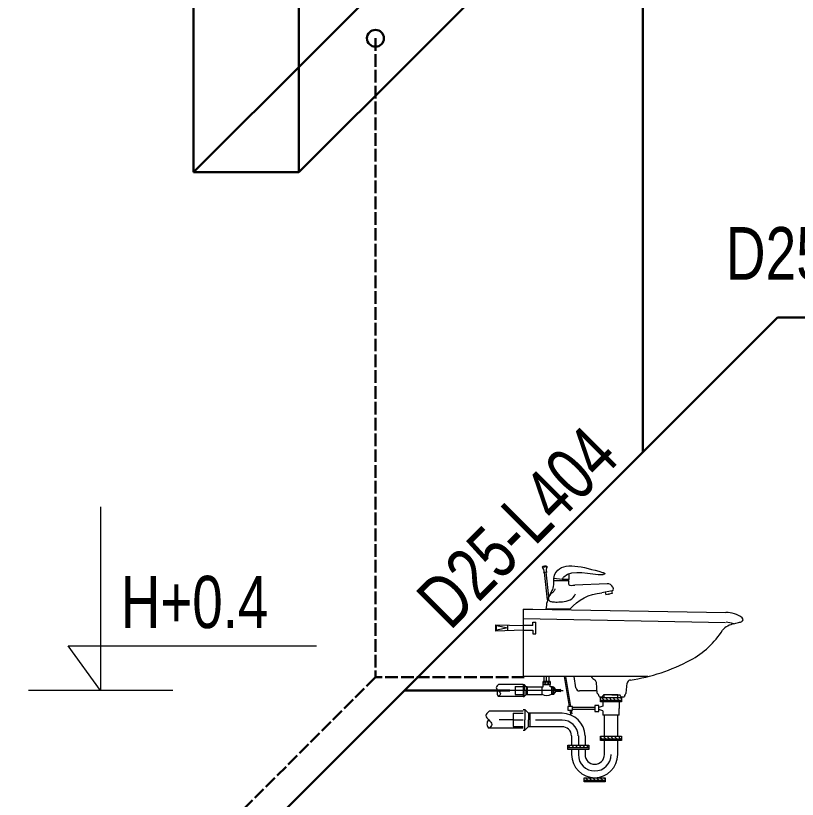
# Model space of a CAD drawing. Header units: millimetres. Extents: x -819040 to 60987, y -269988 to 131461.
# Drawn here: x -42349 to -38640, y -78763 to -75045 of the extents above; entities that cross this region are included whole.
import ezdxf

# ---------------------------------------------------------------- set-up
doc = ezdxf.new("R2010")
doc.units = ezdxf.units.MM
doc.linetypes.add('ACAD_ISO02W100', pattern=[15, 12, -3])
doc.layers.get('0').update_dxf_attribs({"lineweight": 9})
doc.layers.get('Defpoints').update_dxf_attribs({"lineweight": 9})
for name, color, linetype, lineweight in [('BINH NONG LANH', 150, 'Continuous', 30), ('CAP LANH-CONTINOUS', 4, 'Continuous', 30), ('CAP NONG-HIDDEN', 1, 'ACAD_ISO02W100', 30), ('capnuoc', 4, 'Continuous', 30), ('GHI CHU', 51, 'Continuous', 9), ('GHI CHU @ 50', 51, 'Continuous', 9), ('KICH THUOC', 21, 'Continuous', 13), ('KICH THUOC @ 10', 21, 'Continuous', 13), ('kt', 8, 'Continuous', 9), ('ống cấp nước', 3, 'Continuous', 9)]:
    doc.layers.add(name, color=color, linetype=linetype, lineweight=lineweight)
doc.styles.add('KICH THUOC', font='arial.ttf', dxfattribs={"width": 0.75})
doc.styles.add('TCVN-10', font='arial.ttf', dxfattribs={"width": 0.75, "height": 10})
doc.dimstyles.new('TCVN-5 D-L', dxfattribs={"dimtxt": 5, "dimasz": 1.2, "dimexe": 1.2, "dimexo": 0, "dimgap": 0.8, "dimtad": 1, "dimtoh": 1, "dimdec": 0, "dimzin": 0, "dimdsep": 46, "dimtxsty": 'KICH THUOC', "dimblk": 'ARCHTICK', "dimcen": 1.2, "dimdle": 1.2, "dimse1": 1, "dimse2": 1, "dimsd1": 1, "dimsd2": 1, "dimclrd": 256, "dimclre": 256, "dimclrt": 256, "dimadec": 0, "dimazin": 0, "dimtm": 1e-09, "dimtfac": 1, "dimtdec": 0, "dimtofl": 0, "dimtmove": 0, "dimatfit": 2, "dimfxl": 1, "dimtolj": 1, "dimtzin": 0, "dimlwd": -1, "dimlwe": -1, "dimarcsym": 1})
pattern_1 = [(135, (254.425, 2073.632), (6.623436, 6.623436), [])]

# ---------------------------------------------------------------- blocks, each defined once
blk = doc.blocks.new('binh_nong_lanh')
at = {"layer": 'BINH NONG LANH'}
for points in [[(282.84, 532.84), (407.84, 532.84), (125, 250), (0, 250), (282.84, 532.84)], [(282.84, 282.84), (282.84, 532.84)], [(407.84, 532.84), (407.84, 282.84)], [(282.84, 282.84), (0, 0)], [(125, 0), (407.84, 282.84)], [(407.84, 282.84), (282.84, 282.84)], [(0, 0), (0, 250)], [(125, 0), (125, 250)], [(125, 0), (0, 0)]]:
    blk.add_lwpolyline(points, dxfattribs=at)
blk = doc.blocks.new('A$C6dcf11cc')
at = {"layer": 'kt'}
for p, q in [((85.51, 217.64), (85.51, 0)), ((47.13, 53), (341.5, 53)), ((85.51, 0), (47.13, 53))]:
    blk.add_line(p, q, dxfattribs=at)
at = {"layer": 'ống cấp nước', "color": 8}
blk.add_line((171.02, 0), (0, 0), dxfattribs=at)
blk = doc.blocks.new('chi_tiet_chau_rua-hc_canh')
h = blk.add_hatch()
h.set_pattern_fill('ANSI31', color=256, scale=74.935623, style=0)
h.set_pattern_definition(pattern_1)
h.paths.add_polyline_path([(92.7, 291.4), (93, 301.4), (58.4, 301.4), (58.4, 291.4)])
h.paths.add_polyline_path([(93, 301.4), (92.7, 291.4), (133.4, 291.4), (133.4, 301.4)])
h = blk.add_hatch()
h.set_pattern_fill('ANSI31', color=256, scale=74.935623, style=0)
h.set_pattern_definition(pattern_1)
h.paths.add_polyline_path([(133.3, 153.3), (133.3, 163.3), (87.9, 163.3), (87.5, 153.3)])
h.paths.add_polyline_path([(87.9, 163.3), (58.4, 163.3), (58.4, 153.3), (87.5, 153.3)])
h.paths.add_polyline_path([(16.4, 121.4), (16.4, 131.4), (-58.5, 131.4), (-58.5, 121.4)])
h = blk.add_hatch()
h.set_pattern_fill('ANSI31', color=256, scale=74.935623, style=0)
h.set_pattern_definition(pattern_1)
h.paths.add_polyline_path([(0, 5), (0, 15), (54.7, 15), (54.7, 5)])
h.paths.add_polyline_path([(54.7, 5), (54.7, 15), (74.9, 15), (74.9, 5)])
for p, q in [((-131.6, 769.5), (-150.9, 767.3)), ((-133.8, 749.7), (-144.4, 748.5)), ((-136.1, 749.5), (-142.1, 748.8)), ((-130.9, 651.1), (-142.1, 748.8)), ((-126.2, 662.8), (-136.1, 749.5)), ((-54.4, 723.4), (-54.4, 744.6)), ((-55.4, 719), (-109.9, 719)), ((-79.1, 723.3), (-109.1, 726.8)), ((-108.5, 719), (-109.1, 726.8)), ((-54.4, 723.4), (-79.1, 723.3)), ((-57.7, 719.5), (-57.9, 723.3)), ((81.8, 708.5), (-33.2, 704.1)), ((99.5, 683.2), (62.7, 676.1)), ((74.8, 678.4), (76.8, 669.1)), ((100.1, 673.6), (76.8, 669.1)), ((98.1, 683), (100.1, 673.6)), ((101.8, 696.4), (103.9, 691.3)), ((-218.9, 618.2), (-183.3, 618.2)), ((-218.8, 618.2), (-218.8, 376.8)), ((-183.3, 618.2), (506.5, 605.5)), ((-51.3, 617.9), (-136.8, 617.9)), ((-55.3, 617.9), (-127.4, 617.9)), ((-273.7, 540.6), (-273.7, 560.8)), ((-218.8, 584), (505.9, 570.6)), ((-184.3, 559.1), (-184.3, 571.7)), ((-184.3, 571.7), (-172.7, 571.7)), ((-172.7, 529.7), (-172.7, 571.7)), ((-184.3, 559.1), (-218.9, 559.1)), ((-218.9, 542.3), (-184.3, 542.3)), ((-184.3, 542.3), (-184.3, 529.7)), ((-184.3, 529.7), (-172.7, 529.7)), ((-36.1, 376.8), (-218.8, 376.8)), ((-143.5, 359), (-143.5, 376.8)), ((-134.4, 359), (-134.4, 376.8)), ((-125.2, 359), (-125.2, 376.8)), ((-72.3, 376.8), (-53.5, 269.9)), ((-67.5, 376.8), (-48.6, 269.9)), ((227.6, 376.8), (-37.3, 376.8)), ((-29.5, 336.3), (-36.1, 376.8)), ((-218.8, 348.6), (-306.1, 348.6)), ((-247.4, 341.3), (-218.8, 341.3)), ((-247.4, 341.3), (-247.4, 312.3)), ((-218.8, 347.9), (-214.9, 347.9)), ((-218.8, 347.9), (-218.8, 305.7)), ((-214.9, 347.9), (-214.9, 326.8)), ((-207.8, 340.5), (-214.9, 347.9)), ((-204.6, 340.5), (-207.8, 340.5)), ((-207.8, 340.5), (-207.8, 326.8)), ((-204.6, 340.5), (-151.7, 340.5)), ((-204.6, 340.5), (-204.6, 313.1)), ((-204.6, 340.5), (-204.6, 313.1)), ((-151.7, 340.5), (-146.9, 340.5)), ((-151.7, 340.5), (-151.7, 313.1)), ((-121.8, 359), (-146.9, 359)), ((-134.4, 347.3), (-146.9, 347.3)), ((-146.9, 340.5), (-146.9, 347.3)), ((-121.8, 347.3), (-134.4, 347.3)), ((-121.8, 340.5), (-121.8, 347.3)), ((-113.3, 340.5), (-121.8, 340.5)), ((-117, 340.5), (-109.7, 340.5)), ((-117, 340.5), (-117, 313.1)), ((-109.7, 340.5), (-109.7, 313.1)), ((-109.7, 340.5), (-103.6, 333.8)), ((46.6, 317.7), (43.4, 355.1)), ((150.2, 317.7), (153.2, 352.7)), ((-83.3, 327), (-266.4, 327)), ((-247.4, 312.3), (-218.8, 312.3)), ((-214.9, 305.7), (-214.9, 326.8)), ((-214.9, 305.7), (-207.8, 313.1)), ((-207.8, 313.1), (-207.8, 326.8)), ((-207.8, 313.1), (-204.6, 313.1)), ((-204.6, 313.1), (-151.7, 313.1)), ((-109.7, 313.1), (-117, 313.1)), ((-109.7, 313.1), (-103.6, 319.8)), ((-103.6, 326.8), (-103.6, 333.8)), ((-103.6, 330.3), (-85.8, 330.3)), ((-103.6, 326.8), (-103.6, 319.8)), ((-85.8, 323.7), (-103.6, 323.7)), ((-83.3, 327), (-75.2, 327)), ((45.9, 325.5), (-16.7, 325.5)), ((66, 304.7), (68, 309.6)), ((98.4, 311.2), (70.4, 311.2)), ((119.9, 311.2), (71.9, 311.2)), ((71.9, 301.4), (71.9, 311.2)), ((98.4, 311.2), (126.5, 311.2)), ((119.9, 301.4), (119.9, 311.2)), ((130.8, 304.7), (128.9, 309.6)), ((-218.8, 304.9), (-306.1, 304.9)), ((-218.8, 305.7), (-214.9, 305.7)), ((54.2, 304.7), (66, 304.7)), ((58.4, 301.4), (133.4, 301.4)), ((58.4, 286.4), (58.4, 301.4)), ((133.4, 291.4), (58.4, 291.4)), ((133.4, 286.4), (58.4, 286.4)), ((125.6, 286.4), (125.6, 262.3)), ((130.8, 304.7), (142.6, 304.7)), ((133.4, 301.4), (133.4, 286.4)), ((-218.8, 252.4), (-340, 252.4)), ((-218.8, 259), (-212, 259)), ((-212, 259), (-199.5, 245.9)), ((-212, 259), (-212, 222)), ((-51.1, 256.4), (-48.6, 242.6)), ((-46.2, 256.4), (-44, 243.5)), ((37.8, 265.8), (-41.6, 265.8)), ((37.8, 258.8), (-41.6, 258.8)), ((37.8, 272.8), (37.8, 251.7)), ((52.6, 272.8), (37.8, 272.8)), ((52.6, 251.7), (52.6, 272.8)), ((66.2, 270.3), (52.6, 265.9)), ((66.2, 254.2), (52.6, 258.6)), ((125.6, 238.2), (125.6, 262.3)), ((-254.1, 245.9), (-218.8, 245.9)), ((-254.1, 245.9), (-254.1, 198)), ((-194, 245.9), (-199.5, 245.9)), ((-199.5, 245.9), (-199.5, 222)), ((-194, 245.9), (-194, 198)), ((-79.4, 245.3), (-194, 245.3)), ((-44, 243.5), (-48.6, 242.6)), ((37.8, 251.7), (52.6, 251.7)), ((125.6, 238.2), (66.2, 238.2)), ((71.9, 238.2), (71.9, 163.3)), ((119.9, 163.3), (119.9, 238.2)), ((-254.1, 222), (-304.6, 222)), ((-254.1, 222), (-218.8, 222)), ((-254.1, 222), (-254.1, 222)), ((-254.1, 222), (-254.1, 222)), ((-254.1, 198), (-218.8, 198)), ((-212, 184.9), (-212, 222)), ((-212, 184.9), (-199.5, 198)), ((-199.5, 198), (-199.5, 222)), ((-199.5, 198), (-194, 198)), ((-79.4, 197.3), (-194, 197.3)), ((-79.4, 221.3), (-173.9, 221.3)), ((-218.8, 191.6), (-340, 191.6)), ((-218.8, 184.9), (-212, 184.9)), ((-45.1, 165.3), (-45.1, 131.4)), ((-21, 165.3), (-21, 131.4)), ((3, 165.3), (3, 131.4)), ((58.4, 163.3), (133.3, 163.3)), ((58.4, 148.3), (58.4, 163.3)), ((133.3, 153.3), (58.4, 153.3)), ((133.3, 148.3), (58.4, 148.3)), ((71.9, 148.3), (71.9, 97.4)), ((119.9, 97.4), (119.9, 148.3)), ((133.3, 163.3), (133.3, 148.3)), ((-58.5, 131.4), (16.4, 131.4)), ((-58.5, 116.4), (-58.5, 131.4)), ((16.4, 121.4), (-58.5, 121.4)), ((16.4, 116.4), (-58.5, 116.4)), ((-45, 116.4), (-45, 97.4)), ((-21, 116.4), (-21, 97.4)), ((3, 116.4), (3, 97.4)), ((16.4, 131.4), (16.4, 116.4)), ((37.5, 62.9), (37.5, 62.9)), ((37.5, 39), (37.5, 39)), ((0, 0), (0, 15)), ((0, 15), (74.9, 15)), ((74.9, 5), (0, 5)), ((74.9, 0), (0, 0)), ((37.5, 15), (37.5, 15)), ((74.9, 15), (74.9, 0))]:
    blk.add_line(p, q)
for points in [[(64.9, 749.4), (67.9, 748.4), (70.5, 747.4), (72.3, 746.3), (73.4, 745.2), (73.6, 744.1), (72.7, 743.2), (70.7, 742.5), (67.3, 741.9)], [(-105.3, 690.3), (-105.5, 687.8), (-106.1, 685.6), (-107, 683.7), (-108.2, 682), (-109.7, 680.5), (-111.2, 679.1), (-112.9, 677.7), (-114.6, 676.3), (-116.2, 674.8), (-117.9, 673.3), (-119.4, 671.6), (-120.9, 670), (-122.3, 668.3), (-123.6, 666.7), (-124.7, 665.1), (-125.7, 663.5), (-126.5, 662), (-127.2, 660.6), (-127.7, 659.2), (-128.1, 657.9), (-128.3, 656.6), (-128.4, 655.4), (-128.3, 654.1), (-128.1, 652.9), (-127.8, 651.8), (-127.3, 650.6), (-126.6, 649.5), (-125.6, 648.4), (-124.3, 647.4), (-122.6, 646.5), (-120.4, 645.6), (-117.7, 644.9), (-114.5, 644.3), (-110.8, 643.8), (-106.5, 643.5), (-101.7, 643.3), (-96.5, 643.3), (-90.8, 643.5), (-84.7, 643.9), (-78.2, 644.5), (-71.3, 645.3), (-64.3, 646.5), (-57.3, 648.3), (-50.6, 650.9), (-44.5, 654.4), (-39.1, 659), (-34.6, 664.9), (-31.4, 672.3)], [(-218.9, 542.3), (-316.7, 539.3), (-316.7, 562.1), (-218.9, 559.1)], [(66.2, 286.4), (66.2, 270.3)], [(66.2, 254.2), (66.2, 238.2)]]:
    blk.add_lwpolyline(points)
blk.add_lwpolyline([(-51.3, 617.9, -0.204183), (62.7, 676.1)], format="xyb")
for points in [[(-273.7, 550.7), (-313.7, 542.3), (-313.7, 559.1), (-273.7, 550.7)], [(-41.6, 269.9), (-58.1, 269.9), (-58.1, 256.4), (-41.6, 256.4)]]:
    blk.add_lwpolyline(points, close=True)
for centre, radius in [((-134.4, 353.1), 4.98), ((-113.4, 335.5), 2.73), ((-113.4, 318.1), 2.73)]:
    blk.add_circle(centre, radius)
for centre, radius, start, end in [((-139.5, 752.6), 18.7, 65.1138, 127.8738), ((-159.3, 753.9), 15.8, 340.1768, 58.1722), ((-120.5, 758.3), 15.8, 134.8154, 212.8108), ((83.6, 688.9), 19.7, 22.3232, 95.2136), ((98.4, 689), 5.9, 280.9248, 22.3232), ((508.4, 511.6), 93.9, 52.9609, 91.1594), ((550.8, 489.2), 77.7, 101.4566, 136.1097), ((508.4, 511.6), 59.1, 64.7423, 91.1594), ((560.3, 580.3), 7.77, 293.3025, 52.9609), ((241.2, 699.4), 297.9, 297.6615, 328.3428), ((71.7, 1005.4), 647.7, 278.2159, 298.3725), ((93, 438.2), 92, 221.8945, 233.4324), ((30.5, 354), 13, 4.8991, 53.4324), ((166.1, 351.6), 13, 98.2159, 175.1009), ((-135.8, 353.1), 12.5, 152.3432, 207.6568), ((-132.9, 353.1), 12.5, 332.3432, 27.6568), ((-16.7, 338.4), 13, 189.2662, 270), ((-296.8, 316.5), 14.9, 135.7581, 231.5596), ((-134.4, 350.2), 40.9, 244.9582, 295.0418), ((-86.8, 327), 3.44, 286.2708, 73.7292), ((33.7, 303.2), 19.4, 7.9934, 48.4459), ((70.4, 308.6), 2.59, 90, 158.1986), ((126.5, 308.6), 2.59, 21.8014, 90), ((163.1, 303.2), 19.4, 131.5541, 172.0066), ((54.2, 306), 1.3, 187.9934, 270), ((142.6, 306), 1.3, 270, 352.0066), ((-79.4, 162.8), 82.4, 1.7292, 90), ((-327.2, 207.8), 20.7, 135.7581, 231.5596), ((-79.4, 162.8), 58.4, 2.439, 90), ((-79.4, 162.8), 34.5, 4.138, 90), ((37.5, 97.4), 34.5, 0, 0), ((37.5, 97.4), 82.4, 180, 270), ((37.5, 97.4), 58.4, 180, 270), ((37.5, 97.4), 34.5, 180, 270), ((37.5, 97.4), 82.4, 270, 0), ((37.5, 97.4), 34.5, 270, 0), ((37.5, 97.4), 58.4, 270, 0)]:
    blk.add_arc(centre, radius, start, end)
for centre in [(-143.5, 352.9), (-125.2, 352.9), (-113.4, 326.8)]:
    blk.add_ellipse(centre, major_axis=(0, -5.03), ratio=0.589621)
for points, knots in [([(-109.1, 726.8), (-108, 736), (-84.9, 792.2), (-4.2, 769.2), (64.9, 749.4)], [60.22347, 60.22347, 60.22347, 60.22347, 130.295464, 552.2368, 552.2368, 552.2368, 552.2368]), ([(-79.1, 723.3), (-76.2, 729.1), (-46.4, 765.8), (22.8, 739.9), (67.3, 741.9)], [74.135585, 74.135585, 74.135585, 74.135585, 94.783412, 433.510569, 433.510569, 433.510569, 433.510569]), ([(535.4, 565.4), (545.3, 568.2), (551.6, 569.5), (560.6, 572), (563.4, 573.2)], [0, 0, 0, 0, 14.791988, 20.421836, 20.421836, 20.421836, 20.421836])]:
    blk.add_open_spline(points, degree=3, knots=knots)
for points in [[(-109.9, 719), (-112.3, 692.5), (-119.8, 675.8), (-133, 644.1), (-136.8, 617.9)], [(-55.4, 719), (-55.2, 706.4), (-33.2, 704.1)], [(-306.1, 348.6), (-314.4, 337.5), (-299.4, 315), (-306.1, 304.9)], [(-340, 252.4), (-351.6, 236.9), (-330.8, 205.6), (-340, 191.6)]]:
    blk.add_spline(points, degree=3)
at = {"color": 0, "linetype": 'ByBlock'}
blk.add_point((88.5, 671.4), dxfattribs=at)
blk = doc.blocks.new('*D284')
at = {"layer": 'Defpoints', "color": 0, "transparency": 16777216}
for p in [(1624.45, 1232.32), (1666.76, 1190.02), (1010.49, 618.36)]:
    blk.add_point(p, dxfattribs=at)
at = {"layer": 'KICH THUOC', "transparency": 16777216, "insert": (1336.13, 906.8), "char_height": 50, "attachment_point": 5, "rotation": 45, "style": 'KICH THUOC'}
blk.add_mtext('\\A1;D25-L1706', dxfattribs=at)
blk = doc.blocks.new('_ArchTick')
at = {"color": 0, "linetype": 'ByBlock', "const_width": 0.15}
blk.add_lwpolyline([(-0.5, -0.5), (0.5, 0.5)], dxfattribs=at)
blk = doc.blocks.new('*D285')
at = {"layer": 'Defpoints', "color": 0, "transparency": 16777216}
for p in [(1978.44, 1586.31), (1978.44, 1586.31), (1624.45, 1232.32)]:
    blk.add_point(p, dxfattribs=at)
at = {"layer": 'KICH THUOC', "transparency": 16777216, "insert": (1731.8, 1387.09), "char_height": 50, "attachment_point": 5, "rotation": 45, "style": 'KICH THUOC'}
blk.add_mtext('\\A1;D25-L404', dxfattribs=at)
blk = doc.blocks.new('*D286')
at = {"layer": 'Defpoints', "color": 0, "transparency": 16777216}
for p in [(2110.44, 1613.13), (1978.44, 1586.31), (2110.44, 1586.31)]:
    blk.add_point(p, dxfattribs=at)
at = {"layer": 'KICH THUOC', "transparency": 16777216, "insert": (2044.44, 1646.66), "char_height": 50, "attachment_point": 5, "style": 'KICH THUOC'}
blk.add_mtext('\\A1;D25-L165', dxfattribs=at)
blk = doc.blocks.new('ban_ve_chi_tiet_nha_ve_sinh')
at = {"layer": 'CAP LANH-CONTINOUS'}
for q in [(1624.45, 1232.32), (2110.44, 1586.31)]:
    blk.add_line((1978.44, 1586.31), q, dxfattribs=at)
blk.add_lwpolyline([(1850.73, 1458.6), (1850.73, 2214.35)], dxfattribs=at)
at = {"layer": 'CAP NONG-HIDDEN'}
blk.add_line((1596.97, 1851.11), (1596.97, 1244.84), dxfattribs=at)
blk.add_lwpolyline([(1738.29, 1244.84), (1596.97, 1244.84), (1049.79, 697.65), (1049.79, 938.36)], dxfattribs=at)
at = {"layer": 'capnuoc'}
for points in [[(1624.45, 1232.32), (775.93, 383.79)], [(1624.45, 1232.32), (1724.45, 1232.32)]]:
    blk.add_lwpolyline(points, dxfattribs=at)
blk.add_circle((1596.97, 1851.11), 8, dxfattribs=at)
at = {"layer": 'BINH NONG LANH', "xscale": 0.8, "yscale": 0.8, "zscale": 0.8}
blk.add_blockref('binh_nong_lanh', (1424.45, 1724.01), dxfattribs=at)
at = {"layer": 'GHI CHU'}
for name, p, xscale, yscale, zscale in [('A$C6dcf11cc', (1267.77, 1232.32), 0.8, 0.8, 0.8), ('chi_tiet_chau_rua-hc_canh', (1795.13, 1145.56), 0.2653148601124602, 0.2653148601124602, 0.2653148601124602)]:
    blk.add_blockref(name, p, dxfattribs=dict(at, xscale=xscale, yscale=yscale, zscale=zscale))
at = {"layer": 'GHI CHU @ 50', "style": 'TCVN-10', "width": 0.75}
blk.add_text('H+0.4', height=49.557, dxfattribs=at).set_placement((1355.36, 1291.49))
at = {"layer": 'KICH THUOC @ 10'}
for base, p1, p2, angle, text, picture, middle in [((2110.44, 1613.13), (1978.44, 1586.31), (2110.44, 1586.31), 0, 'D25-L165', '*D286', (2044.44, 1613.13)), ((1978.44, 1586.31), (1624.45, 1232.32), (1978.44, 1586.31), 45, 'D25-L404', '*D285', (1755.51, 1363.38)), ((1666.76, 1190.02), (1010.49, 618.36), (1624.45, 1232.32), 45, 'D25-L1706', '*D284', (1359.83, 883.09))]:
    dim = blk.add_linear_dim(base=base, p1=p1, p2=p2, angle=angle, text=text, dimstyle='TCVN-5 D-L', override={"dimscale": 10, "dimpost": 'D-L<>', "dimtix": 0, "dimtofl": 0, "dimtmove": 0, "dimatfit": 2}, dxfattribs=at)
    dim.commit()
    dim.dimension.update_dxf_attribs({"geometry": picture, "text_midpoint": middle, "dimtype": 129})

msp = doc.modelspace()

# ---------------------------------------------------------------- block references
at = {"layer": 'GHI CHU', "xscale": 5, "yscale": 5, "zscale": 5}
msp.add_blockref('ban_ve_chi_tiet_nha_ve_sinh', (-48626.5, -84408.2), dxfattribs=at)

doc.saveas('drawing.dxf')
